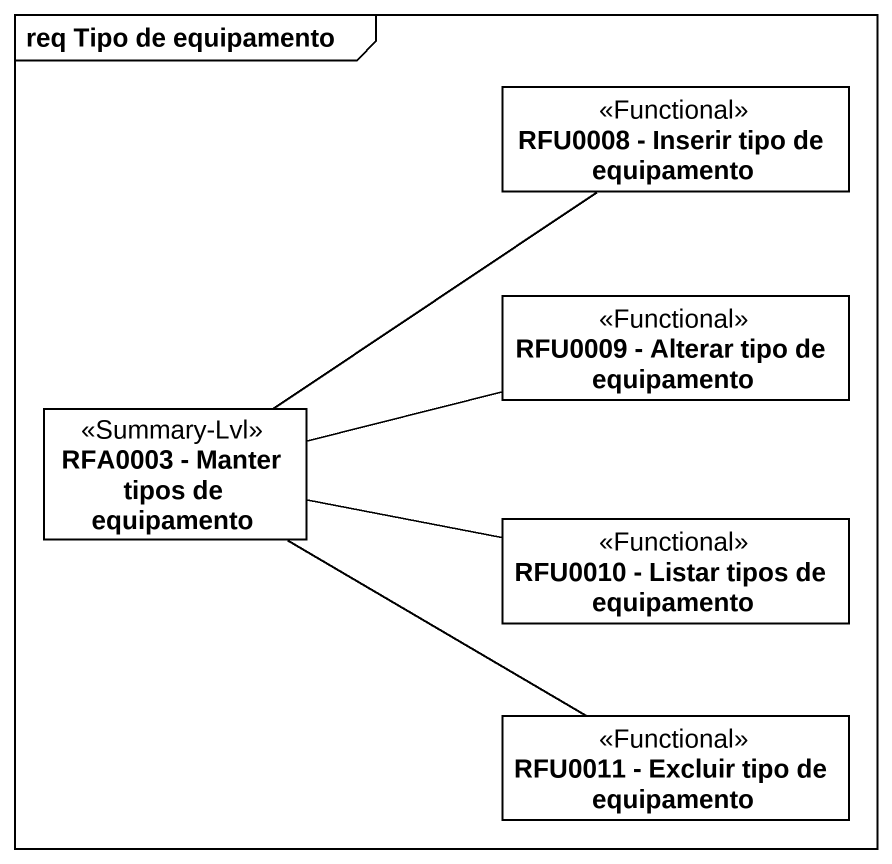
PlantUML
@startuml
mainframe req Tipo de equipamento
hide circle
hide empty members
class "RFU0008 - Inserir tipo de equipamento" as RFU0008_Inserir_tipo_de <<Functional>>
class "RFU0009 - Alterar tipo de equipamento" as RFU0009_Alterar_tipo_de <<Functional>>
class "RFA0003 - Manter tipos de equipamento" as RFA0003_Manter_tipos_de <<Summary-Lvl>>
class "RFU0010 - Listar tipos de equipamento" as RFU0010_Listar_tipos_de <<Functional>>
class "RFU0011 - Excluir tipo de equipamento" as RFU0011_Excluir_tipo_de <<Functional>>
RFA0003_Manter_tipos_de -up- RFU0008_Inserir_tipo_de
RFA0003_Manter_tipos_de -right- RFU0009_Alterar_tipo_de
RFA0003_Manter_tipos_de -right- RFU0010_Listar_tipos_de
RFA0003_Manter_tipos_de -right- RFU0011_Excluir_tipo_de
@enduml
